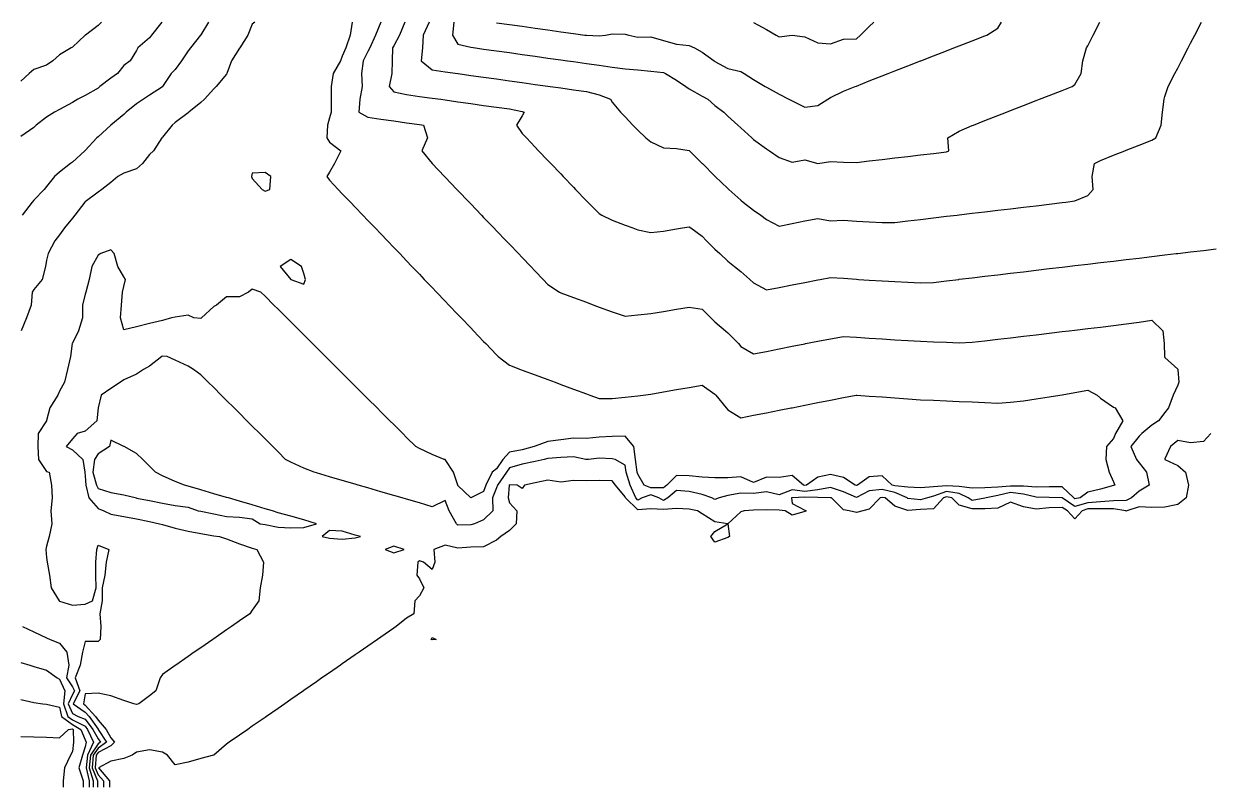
# Model space of a CAD drawing. Header units: metres. Extents: x 2681030 to 2681330, y 1246000 to 1246290.
# Drawn here: x 2681260.36 to 2681306.48, y 1246000 to 1246029.69 of the extents above; entities that cross this region are included whole.
import ezdxf

# ---------------------------------------------------------------- set-up
doc = ezdxf.new("R2010")
doc.units = ezdxf.units.M
doc.layers.add('BASIS_HOEHENLINIEN', color=8, linetype='Continuous')

msp = doc.modelspace()

# ---------------------------------------------------------------- linework, layer by layer
at = {"layer": 'BASIS_HOEHENLINIEN'}
for points in [[(2681265.731, 1246029.75, 434), (2681265.333, 1246029.25, 434), (2681265.25, 1246029.137, 434), (2681264.803, 1246028.75, 434), (2681264.75, 1246028.651, 434), (2681264.495, 1246028.25, 434), (2681264.25, 1246028.061, 434), (2681264.008, 1246027.75, 434), (2681263.75, 1246027.573, 434), (2681263.321, 1246027.25, 434), (2681263.25, 1246027.184, 434), (2681262.75, 1246026.903, 434), (2681262.462, 1246026.75, 434), (2681262.25, 1246026.629, 434), (2681261.75, 1246026.355, 434), (2681261.551, 1246026.25, 434), (2681261.25, 1246026.057, 434), (2681260.845, 1246025.75, 434), (2681260.75, 1246025.65, 434), (2681260.25, 1246025.303, 434)], [(2681263.389, 1246029.75, 434.5), (2681263.25, 1246029.616, 434.5), (2681262.757, 1246029.25, 434.5), (2681262.75, 1246029.243, 434.5), (2681262.25, 1246028.776, 434.5), (2681262.206, 1246028.75, 434.5), (2681261.75, 1246028.48, 434.5), (2681261.49, 1246028.25, 434.5), (2681261.25, 1246028.083, 434.5), (2681260.75, 1246027.912, 434.5), (2681260.567, 1246027.75, 434.5), (2681260.25, 1246027.45, 434.5)], [(2681269.353, 1246029.75, 433), (2681269.25, 1246029.672, 433), (2681269.075, 1246029.25, 433), (2681268.762, 1246028.75, 433), (2681268.75, 1246028.736, 433), (2681268.441, 1246028.25, 433), (2681268.265, 1246027.75, 433), (2681268.25, 1246027.726, 433), (2681267.838, 1246027.25, 433), (2681267.75, 1246027.155, 433), (2681267.396, 1246026.75, 433), (2681267.25, 1246026.628, 433), (2681266.776, 1246026.25, 433), (2681266.75, 1246026.231, 433), (2681266.25, 1246025.854, 433), (2681266.135, 1246025.75, 433), (2681265.75, 1246025.273, 433), (2681265.734, 1246025.25, 433), (2681265.41, 1246024.75, 433), (2681265.25, 1246024.607, 433), (2681264.977, 1246024.25, 433), (2681264.75, 1246024.047, 433), (2681264.25, 1246023.875, 433), (2681264.016, 1246023.75, 433), (2681263.75, 1246023.513, 433), (2681263.401, 1246023.25, 433), (2681263.25, 1246023.142, 433), (2681262.75, 1246022.764, 433), (2681262.739, 1246022.75, 433), (2681262.346, 1246022.25, 433), (2681262.25, 1246022.135, 433), (2681261.948, 1246021.75, 433), (2681261.75, 1246021.483, 433), (2681261.568, 1246021.25, 433), (2681261.311, 1246020.75, 433), (2681261.25, 1246020.493, 433), (2681261.211, 1246020.25, 433), (2681261.074, 1246019.75, 433), (2681260.75, 1246019.35, 433), (2681260.689, 1246019.25, 433), (2681260.652, 1246018.75, 433), (2681260.464, 1246018.25, 433), (2681260.259, 1246017.75, 433)], [(2681267.54, 1246029.75, 433.5), (2681267.25, 1246029.264, 433.5), (2681267.24, 1246029.25, 433.5), (2681266.843, 1246028.75, 433.5), (2681266.75, 1246028.635, 433.5), (2681266.491, 1246028.25, 433.5), (2681266.25, 1246027.905, 433.5), (2681266.092, 1246027.75, 433.5), (2681265.758, 1246027.25, 433.5), (2681265.75, 1246027.239, 433.5), (2681265.25, 1246026.906, 433.5), (2681265.02, 1246026.75, 433.5), (2681264.75, 1246026.572, 433.5), (2681264.34, 1246026.25, 433.5), (2681264.25, 1246026.157, 433.5), (2681263.75, 1246025.751, 433.5), (2681263.748, 1246025.75, 433.5), (2681263.25, 1246025.293, 433.5), (2681263.206, 1246025.25, 433.5), (2681262.75, 1246024.758, 433.5), (2681262.74, 1246024.75, 433.5), (2681262.25, 1246024.307, 433.5), (2681262.176, 1246024.25, 433.5), (2681261.75, 1246023.923, 433.5), (2681261.559, 1246023.75, 433.5), (2681261.25, 1246023.36, 433.5), (2681261.156, 1246023.25, 433.5), (2681260.75, 1246022.827, 433.5), (2681260.684, 1246022.75, 433.5), (2681260.299, 1246022.25, 433.5)], [(2681273.138, 1246029.75, 432.5), (2681273.055, 1246029.25, 432.5), (2681272.884, 1246028.75, 432.5), (2681272.75, 1246028.426, 432.5), (2681272.677, 1246028.25, 432.5), (2681272.401, 1246027.75, 432.5), (2681272.313, 1246027.25, 432.5), (2681272.322, 1246026.75, 432.5), (2681272.314, 1246026.25, 432.5), (2681272.25, 1246026.027, 432.5), (2681272.17, 1246025.75, 432.5), (2681272.148, 1246025.25, 432.5), (2681272.25, 1246025.088, 432.5), (2681272.693, 1246024.75, 432.5), (2681272.449, 1246024.25, 432.5), (2681272.25, 1246023.919, 432.5), (2681272.154, 1246023.75, 432.5), (2681272.25, 1246023.603, 432.5), (2681272.588, 1246023.25, 432.5), (2681272.75, 1246023.081, 432.5), (2681273.067, 1246022.75, 432.5), (2681273.25, 1246022.559, 432.5), (2681273.546, 1246022.25, 432.5), (2681273.75, 1246022.037, 432.5), (2681274.025, 1246021.75, 432.5), (2681274.25, 1246021.515, 432.5), (2681274.504, 1246021.25, 432.5), (2681274.75, 1246020.993, 432.5), (2681274.983, 1246020.75, 432.5), (2681275.25, 1246020.471, 432.5), (2681275.462, 1246020.25, 432.5), (2681275.75, 1246019.949, 432.5), (2681275.941, 1246019.75, 432.5), (2681276.25, 1246019.427, 432.5), (2681276.42, 1246019.25, 432.5), (2681276.75, 1246018.905, 432.5), (2681276.899, 1246018.75, 432.5), (2681277.25, 1246018.383, 432.5), (2681277.378, 1246018.25, 432.5), (2681277.75, 1246017.861, 432.5), (2681277.857, 1246017.75, 432.5), (2681278.25, 1246017.339, 432.5), (2681278.336, 1246017.25, 432.5), (2681278.75, 1246016.817, 432.5), (2681278.816, 1246016.75, 432.5), (2681279.25, 1246016.413, 432.5), (2681279.679, 1246016.25, 432.5), (2681279.75, 1246016.223, 432.5), (2681280.25, 1246016.038, 432.5), (2681280.75, 1246015.853, 432.5), (2681281.027, 1246015.75, 432.5), (2681281.25, 1246015.667, 432.5), (2681281.75, 1246015.482, 432.5), (2681282.25, 1246015.296, 432.5), (2681282.375, 1246015.25, 432.5), (2681282.75, 1246015.111, 432.5), (2681283.25, 1246015.112, 432.5), (2681283.75, 1246015.169, 432.5), (2681284.25, 1246015.226, 432.5), (2681284.456, 1246015.25, 432.5), (2681284.75, 1246015.285, 432.5), (2681285.25, 1246015.373, 432.5), (2681285.75, 1246015.461, 432.5), (2681286.25, 1246015.55, 432.5), (2681286.75, 1246015.638, 432.5), (2681287.25, 1246015.287, 432.5), (2681287.284, 1246015.25, 432.5), (2681287.69, 1246014.75, 432.5), (2681287.75, 1246014.671, 432.5), (2681288.25, 1246014.364, 432.5), (2681288.75, 1246014.463, 432.5), (2681289.25, 1246014.561, 432.5), (2681289.75, 1246014.66, 432.5), (2681290.208, 1246014.75, 432.5), (2681290.25, 1246014.758, 432.5), (2681290.75, 1246014.857, 432.5), (2681291.25, 1246014.956, 432.5), (2681291.75, 1246015.054, 432.5), (2681292.25, 1246015.153, 432.5), (2681292.743, 1246015.25, 432.5), (2681292.75, 1246015.251, 432.5), (2681292.769, 1246015.25, 432.5), (2681293.25, 1246015.214, 432.5), (2681293.75, 1246015.178, 432.5), (2681294.25, 1246015.142, 432.5), (2681294.75, 1246015.106, 432.5), (2681295.25, 1246015.071, 432.5), (2681295.75, 1246015.048, 432.5), (2681296.25, 1246015.026, 432.5), (2681296.75, 1246015.004, 432.5), (2681297.25, 1246014.983, 432.5), (2681297.75, 1246014.961, 432.5), (2681298.25, 1246014.941, 432.5), (2681298.75, 1246014.973, 432.5), (2681299.25, 1246015.032, 432.5), (2681299.75, 1246015.101, 432.5), (2681300.25, 1246015.18, 432.5), (2681300.66, 1246015.25, 432.5), (2681300.75, 1246015.265, 432.5), (2681301.25, 1246015.351, 432.5), (2681301.75, 1246015.436, 432.5), (2681302.12, 1246015.25, 432.5), (2681302.25, 1246015.133, 432.5), (2681302.75, 1246014.777, 432.5), (2681302.816, 1246014.75, 432.5), (2681303.116, 1246014.25, 432.5), (2681302.829, 1246013.75, 432.5), (2681302.75, 1246013.563, 432.5), (2681302.478, 1246013.25, 432.5), (2681302.459, 1246012.75, 432.5), (2681302.583, 1246012.25, 432.5), (2681302.75, 1246011.871, 432.5), (2681302.803, 1246011.75, 432.5), (2681302.75, 1246011.728, 432.5), (2681302.25, 1246011.594, 432.5), (2681301.75, 1246011.472, 432.5), (2681301.457, 1246011.25, 432.5), (2681301.25, 1246011.22, 432.5), (2681301.206, 1246011.25, 432.5), (2681300.75, 1246011.684, 432.5), (2681300.25, 1246011.678, 432.5), (2681299.75, 1246011.669, 432.5), (2681299.25, 1246011.705, 432.5), (2681298.75, 1246011.706, 432.5), (2681298.25, 1246011.668, 432.5), (2681297.75, 1246011.648, 432.5), (2681297.25, 1246011.629, 432.5), (2681296.75, 1246011.689, 432.5), (2681296.25, 1246011.718, 432.5), (2681295.75, 1246011.684, 432.5), (2681295.25, 1246011.647, 432.5), (2681294.75, 1246011.674, 432.5), (2681294.25, 1246011.719, 432.5), (2681294.144, 1246011.75, 432.5), (2681293.75, 1246012.105, 432.5), (2681293.25, 1246012.076, 432.5), (2681292.788, 1246011.75, 432.5), (2681292.75, 1246011.732, 432.5), (2681292.704, 1246011.75, 432.5), (2681292.25, 1246012.042, 432.5), (2681291.75, 1246012.157, 432.5), (2681291.25, 1246012.053, 432.5), (2681290.81, 1246011.75, 432.5), (2681290.75, 1246011.738, 432.5), (2681290.692, 1246011.75, 432.5), (2681290.25, 1246012.125, 432.5), (2681289.75, 1246012.05, 432.5), (2681289.25, 1246012.061, 432.5), (2681288.75, 1246011.855, 432.5), (2681288.25, 1246012.071, 432.5), (2681287.75, 1246012.032, 432.5), (2681287.25, 1246012.035, 432.5), (2681286.75, 1246012.062, 432.5), (2681286.25, 1246012.108, 432.5), (2681285.75, 1246012.125, 432.5), (2681285.371, 1246011.75, 432.5), (2681285.25, 1246011.643, 432.5), (2681284.75, 1246011.649, 432.5), (2681284.5, 1246011.75, 432.5), (2681284.25, 1246012.17, 432.5), (2681284.221, 1246012.25, 432.5), (2681284.153, 1246012.75, 432.5), (2681284.09, 1246013.25, 432.5), (2681283.75, 1246013.647, 432.5), (2681283.25, 1246013.641, 432.5), (2681282.75, 1246013.62, 432.5), (2681282.25, 1246013.563, 432.5), (2681281.75, 1246013.573, 432.5), (2681281.25, 1246013.513, 432.5), (2681280.75, 1246013.449, 432.5), (2681280.25, 1246013.266, 432.5), (2681280.22, 1246013.25, 432.5), (2681279.75, 1246013.119, 432.5), (2681279.25, 1246013.024, 432.5), (2681278.99, 1246012.75, 432.5), (2681278.75, 1246012.377, 432.5), (2681278.586, 1246012.25, 432.5), (2681278.337, 1246011.75, 432.5), (2681278.25, 1246011.496, 432.5), (2681277.75, 1246011.252, 432.5), (2681277.25, 1246011.73, 432.5), (2681277.245, 1246011.75, 432.5), (2681277.075, 1246012.25, 432.5), (2681276.75, 1246012.739, 432.5), (2681276.711, 1246012.75, 432.5), (2681276.25, 1246012.936, 432.5), (2681275.75, 1246013.174, 432.5), (2681275.608, 1246013.25, 432.5), (2681275.25, 1246013.607, 432.5), (2681275.107, 1246013.75, 432.5), (2681274.75, 1246014.106, 432.5), (2681274.606, 1246014.25, 432.5), (2681274.25, 1246014.605, 432.5), (2681274.104, 1246014.75, 432.5), (2681273.75, 1246015.103, 432.5), (2681273.603, 1246015.25, 432.5), (2681273.25, 1246015.602, 432.5), (2681273.102, 1246015.75, 432.5), (2681272.75, 1246016.101, 432.5), (2681272.601, 1246016.25, 432.5), (2681272.25, 1246016.6, 432.5), (2681272.099, 1246016.75, 432.5), (2681271.75, 1246017.098, 432.5), (2681271.598, 1246017.25, 432.5), (2681271.25, 1246017.597, 432.5), (2681271.097, 1246017.75, 432.5), (2681270.75, 1246018.096, 432.5), (2681270.596, 1246018.25, 432.5), (2681270.25, 1246018.595, 432.5), (2681270.094, 1246018.75, 432.5), (2681269.75, 1246019.093, 432.5), (2681269.578, 1246019.25, 432.5), (2681269.25, 1246019.366, 432.5), (2681269.101, 1246019.25, 432.5), (2681268.75, 1246019.07, 432.5), (2681268.25, 1246019.074, 432.5), (2681267.855, 1246018.75, 432.5), (2681267.75, 1246018.694, 432.5), (2681267.279, 1246018.25, 432.5), (2681267.25, 1246018.228, 432.5), (2681266.969, 1246018.25, 432.5), (2681266.75, 1246018.351, 432.5), (2681266.25, 1246018.286, 432.5), (2681266.11, 1246018.25, 432.5), (2681265.75, 1246018.155, 432.5), (2681265.25, 1246018.03, 432.5), (2681264.75, 1246017.902, 432.5), (2681264.25, 1246017.781, 432.5), (2681264.121, 1246018.25, 432.5), (2681264.161, 1246018.75, 432.5), (2681264.202, 1246019.25, 432.5), (2681264.25, 1246019.476, 432.5), (2681264.322, 1246019.75, 432.5), (2681264.25, 1246019.852, 432.5), (2681264.022, 1246020.25, 432.5), (2681263.877, 1246020.75, 432.5), (2681263.75, 1246020.899, 432.5), (2681263.358, 1246020.75, 432.5), (2681263.25, 1246020.688, 432.5), (2681263.002, 1246020.25, 432.5), (2681262.902, 1246019.75, 432.5), (2681262.769, 1246019.25, 432.5), (2681262.75, 1246019.174, 432.5), (2681262.641, 1246018.75, 432.5), (2681262.645, 1246018.25, 432.5), (2681262.49, 1246017.75, 432.5), (2681262.25, 1246017.275, 432.5), (2681262.237, 1246017.25, 432.5), (2681262.176, 1246016.75, 432.5), (2681262.061, 1246016.25, 432.5), (2681261.942, 1246015.75, 432.5), (2681261.75, 1246015.405, 432.5), (2681261.684, 1246015.25, 432.5), (2681261.376, 1246014.75, 432.5), (2681261.25, 1246014.267, 432.5), (2681261.247, 1246014.25, 432.5), (2681260.92, 1246013.75, 432.5), (2681260.911, 1246013.25, 432.5), (2681260.938, 1246012.75, 432.5), (2681261.25, 1246012.283, 432.5), (2681261.35, 1246012.25, 432.5), (2681261.441, 1246011.75, 432.5), (2681261.469, 1246011.25, 432.5), (2681261.413, 1246010.75, 432.5), (2681261.449, 1246010.25, 432.5), (2681261.341, 1246009.75, 432.5), (2681261.25, 1246009.379, 432.5), (2681261.219, 1246009.25, 432.5), (2681261.25, 1246008.931, 432.5), (2681261.269, 1246008.75, 432.5), (2681261.356, 1246008.25, 432.5), (2681261.431, 1246007.75, 432.5), (2681261.738, 1246007.25, 432.5), (2681261.75, 1246007.238, 432.5), (2681262.25, 1246007.075, 432.5), (2681262.75, 1246007.124, 432.5), (2681263.032, 1246007.25, 432.5), (2681263.172, 1246007.75, 432.5), (2681263.162, 1246008.25, 432.5), (2681263.163, 1246008.75, 432.5), (2681263.197, 1246009.25, 432.5), (2681263.25, 1246009.408, 432.5), (2681263.673, 1246009.25, 432.5), (2681263.563, 1246008.75, 432.5), (2681263.513, 1246008.25, 432.5), (2681263.412, 1246007.75, 432.5), (2681263.403, 1246007.25, 432.5), (2681263.316, 1246006.75, 432.5), (2681263.358, 1246006.25, 432.5), (2681263.325, 1246005.75, 432.5), (2681263.25, 1246005.668, 432.5), (2681262.75, 1246005.673, 432.5), (2681262.639, 1246005.25, 432.5), (2681262.547, 1246004.75, 432.5), (2681262.362, 1246004.25, 432.5), (2681262.544, 1246003.75, 432.5), (2681262.285, 1246003.25, 432.5), (2681262.75, 1246002.921, 432.5), (2681262.903, 1246002.75, 432.5), (2681263.25, 1246002.259, 432.5), (2681263.258, 1246002.25, 432.5), (2681263.583, 1246001.75, 432.5), (2681263.25, 1246001.52, 432.5), (2681263.065, 1246001.25, 432.5), (2681263.017, 1246000.75, 432.5), (2681263.227, 1246000.25, 432.5), (2681263.227, 1246000, 432.5)], [(2681274.246, 1246029.75, 432), (2681274.037, 1246029.25, 432), (2681273.827, 1246028.75, 432), (2681273.75, 1246028.606, 432), (2681273.564, 1246028.25, 432), (2681273.5, 1246027.75, 432), (2681273.524, 1246027.25, 432), (2681273.427, 1246026.75, 432), (2681273.389, 1246026.25, 432), (2681273.75, 1246026.051, 432), (2681274.25, 1246025.981, 432), (2681274.75, 1246025.911, 432), (2681275.25, 1246025.841, 432), (2681275.75, 1246025.772, 432), (2681275.904, 1246025.75, 432), (2681276.072, 1246025.25, 432), (2681275.842, 1246024.75, 432), (2681276.249, 1246024.25, 432), (2681276.25, 1246024.249, 432), (2681276.728, 1246023.75, 432), (2681276.75, 1246023.727, 432), (2681277.207, 1246023.25, 432), (2681277.25, 1246023.205, 432), (2681277.686, 1246022.75, 432), (2681277.75, 1246022.683, 432), (2681278.165, 1246022.25, 432), (2681278.25, 1246022.161, 432), (2681278.644, 1246021.75, 432), (2681278.75, 1246021.64, 432), (2681279.123, 1246021.25, 432), (2681279.25, 1246021.118, 432), (2681279.602, 1246020.75, 432), (2681279.75, 1246020.596, 432), (2681280.081, 1246020.25, 432), (2681280.25, 1246020.074, 432), (2681280.56, 1246019.75, 432), (2681280.75, 1246019.556, 432), (2681281.205, 1246019.25, 432), (2681281.25, 1246019.227, 432), (2681281.75, 1246019.042, 432), (2681282.25, 1246018.857, 432), (2681282.537, 1246018.75, 432), (2681282.75, 1246018.671, 432), (2681283.25, 1246018.486, 432), (2681283.75, 1246018.319, 432), (2681284.25, 1246018.371, 432), (2681284.75, 1246018.428, 432), (2681285.25, 1246018.497, 432), (2681285.75, 1246018.585, 432), (2681286.25, 1246018.674, 432), (2681286.75, 1246018.591, 432), (2681287.092, 1246018.25, 432), (2681287.25, 1246018.094, 432), (2681287.656, 1246017.75, 432), (2681287.75, 1246017.673, 432), (2681288.158, 1246017.25, 432), (2681288.25, 1246017.14, 432), (2681288.75, 1246016.851, 432), (2681289.25, 1246016.949, 432), (2681289.75, 1246017.048, 432), (2681290.25, 1246017.147, 432), (2681290.75, 1246017.245, 432), (2681290.775, 1246017.25, 432), (2681291.25, 1246017.344, 432), (2681291.75, 1246017.442, 432), (2681292.25, 1246017.528, 432), (2681292.75, 1246017.504, 432), (2681293.25, 1246017.467, 432), (2681293.75, 1246017.431, 432), (2681294.25, 1246017.395, 432), (2681294.75, 1246017.367, 432), (2681295.25, 1246017.345, 432), (2681295.75, 1246017.323, 432), (2681296.25, 1246017.302, 432), (2681296.75, 1246017.281, 432), (2681297.25, 1246017.303, 432), (2681297.75, 1246017.362, 432), (2681298.25, 1246017.421, 432), (2681298.75, 1246017.481, 432), (2681299.25, 1246017.54, 432), (2681299.75, 1246017.599, 432), (2681300.25, 1246017.658, 432), (2681300.75, 1246017.717, 432), (2681301.028, 1246017.75, 432), (2681301.25, 1246017.776, 432), (2681301.75, 1246017.835, 432), (2681302.25, 1246017.895, 432), (2681302.75, 1246017.954, 432), (2681303.25, 1246018.019, 432), (2681303.75, 1246018.091, 432), (2681304.25, 1246018.168, 432), (2681304.668, 1246017.75, 432), (2681304.728, 1246017.25, 432), (2681304.733, 1246016.75, 432), (2681304.75, 1246016.712, 432), (2681305.25, 1246016.257, 432), (2681305.256, 1246016.25, 432), (2681305.298, 1246015.75, 432), (2681305.25, 1246015.632, 432), (2681305.08, 1246015.25, 432), (2681304.887, 1246014.75, 432), (2681304.75, 1246014.573, 432), (2681304.5, 1246014.25, 432), (2681304.25, 1246014.077, 432), (2681303.856, 1246013.75, 432), (2681303.75, 1246013.657, 432), (2681303.431, 1246013.25, 432), (2681303.652, 1246012.75, 432), (2681303.75, 1246012.614, 432), (2681304.037, 1246012.25, 432), (2681304.136, 1246011.75, 432), (2681303.75, 1246011.517, 432), (2681303.45, 1246011.25, 432), (2681303.25, 1246011.151, 432), (2681302.75, 1246011.135, 432), (2681302.25, 1246011.094, 432), (2681301.75, 1246011.057, 432), (2681301.25, 1246010.913, 432), (2681300.754, 1246011.25, 432), (2681300.75, 1246011.254, 432), (2681300.25, 1246011.265, 432), (2681299.75, 1246011.276, 432), (2681299.25, 1246011.396, 432), (2681298.75, 1246011.468, 432), (2681298.25, 1246011.34, 432), (2681297.795, 1246011.25, 432), (2681297.75, 1246011.239, 432), (2681297.25, 1246011.152, 432), (2681297.098, 1246011.25, 432), (2681296.75, 1246011.429, 432), (2681296.25, 1246011.507, 432), (2681295.75, 1246011.318, 432), (2681295.513, 1246011.25, 432), (2681295.25, 1246011.174, 432), (2681294.75, 1246011.235, 432), (2681294.73, 1246011.25, 432), (2681294.25, 1246011.458, 432), (2681293.75, 1246011.578, 432), (2681293.25, 1246011.53, 432), (2681292.75, 1246011.269, 432), (2681292.25, 1246011.494, 432), (2681291.75, 1246011.658, 432), (2681291.25, 1246011.564, 432), (2681290.75, 1246011.506, 432), (2681290.25, 1246011.565, 432), (2681289.75, 1246011.376, 432), (2681289.25, 1246011.49, 432), (2681288.75, 1246011.425, 432), (2681288.25, 1246011.441, 432), (2681287.75, 1246011.35, 432), (2681287.409, 1246011.25, 432), (2681287.25, 1246011.191, 432), (2681287.128, 1246011.25, 432), (2681286.75, 1246011.379, 432), (2681286.25, 1246011.501, 432), (2681285.75, 1246011.546, 432), (2681285.414, 1246011.25, 432), (2681285.25, 1246011.152, 432), (2681285.059, 1246011.25, 432), (2681284.75, 1246011.373, 432), (2681284.413, 1246011.25, 432), (2681284.25, 1246011.168, 432), (2681284.165, 1246011.25, 432), (2681283.953, 1246011.75, 432), (2681283.798, 1246012.25, 432), (2681283.75, 1246012.527, 432), (2681283.367, 1246012.75, 432), (2681283.25, 1246012.774, 432), (2681282.75, 1246012.794, 432), (2681282.332, 1246012.75, 432), (2681282.25, 1246012.742, 432), (2681282.219, 1246012.75, 432), (2681281.75, 1246012.855, 432), (2681281.25, 1246012.823, 432), (2681280.75, 1246012.79, 432), (2681280.599, 1246012.75, 432), (2681280.25, 1246012.662, 432), (2681279.75, 1246012.564, 432), (2681279.25, 1246012.419, 432), (2681279.141, 1246012.25, 432), (2681278.793, 1246011.75, 432), (2681278.75, 1246011.647, 432), (2681278.594, 1246011.25, 432), (2681278.607, 1246010.75, 432), (2681278.25, 1246010.394, 432), (2681277.889, 1246010.25, 432), (2681277.75, 1246010.21, 432), (2681277.25, 1246010.188, 432), (2681277.195, 1246010.25, 432), (2681276.91, 1246010.75, 432), (2681276.75, 1246011.156, 432), (2681276.25, 1246010.909, 432), (2681275.75, 1246011.055, 432), (2681275.25, 1246011.201, 432), (2681275.082, 1246011.25, 432), (2681274.75, 1246011.347, 432), (2681274.25, 1246011.493, 432), (2681273.75, 1246011.639, 432), (2681273.371, 1246011.75, 432), (2681273.25, 1246011.785, 432), (2681272.75, 1246011.931, 432), (2681272.25, 1246012.077, 432), (2681271.75, 1246012.223, 432), (2681271.659, 1246012.25, 432), (2681271.25, 1246012.412, 432), (2681270.75, 1246012.643, 432), (2681270.547, 1246012.75, 432), (2681270.25, 1246013.046, 432), (2681270.046, 1246013.25, 432), (2681269.75, 1246013.545, 432), (2681269.544, 1246013.75, 432), (2681269.25, 1246014.044, 432), (2681269.043, 1246014.25, 432), (2681268.75, 1246014.542, 432), (2681268.542, 1246014.75, 432), (2681268.25, 1246015.041, 432), (2681268.041, 1246015.25, 432), (2681267.75, 1246015.54, 432), (2681267.539, 1246015.75, 432), (2681267.25, 1246016.039, 432), (2681266.961, 1246016.25, 432), (2681266.75, 1246016.369, 432), (2681266.25, 1246016.603, 432), (2681265.935, 1246016.75, 432), (2681265.75, 1246016.761, 432), (2681265.734, 1246016.75, 432), (2681265.25, 1246016.369, 432), (2681265.016, 1246016.25, 432), (2681264.75, 1246016.062, 432), (2681264.25, 1246015.837, 432), (2681264.125, 1246015.75, 432), (2681263.75, 1246015.51, 432), (2681263.37, 1246015.25, 432), (2681263.25, 1246014.76, 432), (2681263.248, 1246014.75, 432), (2681263.206, 1246014.25, 432), (2681262.75, 1246013.845, 432), (2681262.433, 1246013.75, 432), (2681262.25, 1246013.543, 432), (2681262.006, 1246013.25, 432), (2681262.25, 1246013.118, 432), (2681262.657, 1246012.75, 432), (2681262.736, 1246012.25, 432), (2681262.75, 1246012.093, 432), (2681262.771, 1246011.75, 432), (2681262.887, 1246011.25, 432), (2681263.25, 1246010.844, 432), (2681263.468, 1246010.75, 432), (2681263.75, 1246010.625, 432), (2681264.25, 1246010.531, 432), (2681264.75, 1246010.433, 432), (2681265.25, 1246010.332, 432), (2681265.639, 1246010.25, 432), (2681265.75, 1246010.215, 432), (2681266.25, 1246010.077, 432), (2681266.75, 1246009.963, 432), (2681267.25, 1246009.866, 432), (2681267.75, 1246009.783, 432), (2681267.969, 1246009.75, 432), (2681268.25, 1246009.654, 432), (2681268.75, 1246009.466, 432), (2681269.25, 1246009.3, 432), (2681269.43, 1246009.25, 432), (2681269.69, 1246008.75, 432), (2681269.646, 1246008.25, 432), (2681269.562, 1246007.75, 432), (2681269.498, 1246007.25, 432), (2681269.25, 1246006.89, 432), (2681269.15, 1246006.75, 432), (2681268.75, 1246006.468, 432), (2681268.435, 1246006.25, 432), (2681268.25, 1246006.121, 432), (2681267.75, 1246005.775, 432), (2681267.714, 1246005.75, 432), (2681267.25, 1246005.428, 432), (2681266.993, 1246005.25, 432), (2681266.75, 1246005.081, 432), (2681266.272, 1246004.75, 432), (2681266.25, 1246004.735, 432), (2681265.75, 1246004.388, 432), (2681265.671, 1246004.25, 432), (2681265.496, 1246003.75, 432), (2681265.25, 1246003.551, 432), (2681264.833, 1246003.25, 432), (2681264.75, 1246003.218, 432), (2681264.646, 1246003.25, 432), (2681264.25, 1246003.374, 432), (2681263.75, 1246003.556, 432), (2681263.25, 1246003.664, 432), (2681262.75, 1246003.639, 432), (2681262.677, 1246003.25, 432), (2681262.75, 1246003.198, 432), (2681263.15, 1246002.75, 432), (2681263.25, 1246002.609, 432), (2681263.566, 1246002.25, 432), (2681263.75, 1246001.92, 432), (2681263.887, 1246001.75, 432), (2681263.75, 1246001.612, 432), (2681263.25, 1246001.353, 432), (2681263.18, 1246001.25, 432), (2681263.134, 1246000.75, 432), (2681263.25, 1246000.482, 432), (2681263.457, 1246000.25, 432), (2681263.457, 1246000, 432)], [(2681275.19, 1246029.75, 431.5), (2681274.982, 1246029.25, 431.5), (2681274.75, 1246028.834, 431.5), (2681274.708, 1246028.75, 431.5), (2681274.687, 1246028.25, 431.5), (2681274.676, 1246027.75, 431.5), (2681274.576, 1246027.25, 431.5), (2681274.75, 1246027.047, 431.5), (2681275.25, 1246026.936, 431.5), (2681275.75, 1246026.866, 431.5), (2681276.25, 1246026.796, 431.5), (2681276.58, 1246026.75, 431.5), (2681276.75, 1246026.726, 431.5), (2681277.25, 1246026.656, 431.5), (2681277.75, 1246026.586, 431.5), (2681278.25, 1246026.516, 431.5), (2681278.75, 1246026.447, 431.5), (2681279.25, 1246026.377, 431.5), (2681279.75, 1246026.281, 431.5), (2681279.824, 1246026.25, 431.5), (2681279.75, 1246026.111, 431.5), (2681279.526, 1246025.75, 431.5), (2681279.75, 1246025.418, 431.5), (2681279.911, 1246025.25, 431.5), (2681280.25, 1246024.896, 431.5), (2681280.39, 1246024.75, 431.5), (2681280.75, 1246024.374, 431.5), (2681280.869, 1246024.25, 431.5), (2681281.25, 1246023.852, 431.5), (2681281.348, 1246023.75, 431.5), (2681281.75, 1246023.33, 431.5), (2681281.827, 1246023.25, 431.5), (2681282.25, 1246022.808, 431.5), (2681282.306, 1246022.75, 431.5), (2681282.75, 1246022.312, 431.5), (2681282.845, 1246022.25, 431.5), (2681283.25, 1246022.046, 431.5), (2681283.75, 1246021.861, 431.5), (2681284.048, 1246021.75, 431.5), (2681284.25, 1246021.675, 431.5), (2681284.75, 1246021.573, 431.5), (2681285.25, 1246021.63, 431.5), (2681285.75, 1246021.709, 431.5), (2681285.983, 1246021.75, 431.5), (2681286.25, 1246021.797, 431.5), (2681286.308, 1246021.75, 431.5), (2681286.75, 1246021.425, 431.5), (2681286.925, 1246021.25, 431.5), (2681287.25, 1246020.926, 431.5), (2681287.438, 1246020.75, 431.5), (2681287.75, 1246020.461, 431.5), (2681288.008, 1246020.25, 431.5), (2681288.25, 1246020.059, 431.5), (2681288.608, 1246019.75, 431.5), (2681288.75, 1246019.609, 431.5), (2681289.25, 1246019.337, 431.5), (2681289.75, 1246019.436, 431.5), (2681290.25, 1246019.535, 431.5), (2681290.75, 1246019.633, 431.5), (2681291.25, 1246019.732, 431.5), (2681291.342, 1246019.75, 431.5), (2681291.75, 1246019.824, 431.5), (2681292.25, 1246019.792, 431.5), (2681292.75, 1246019.756, 431.5), (2681292.839, 1246019.75, 431.5), (2681293.25, 1246019.72, 431.5), (2681293.75, 1246019.686, 431.5), (2681294.25, 1246019.664, 431.5), (2681294.75, 1246019.643, 431.5), (2681295.25, 1246019.621, 431.5), (2681295.75, 1246019.634, 431.5), (2681296.25, 1246019.693, 431.5), (2681296.733, 1246019.75, 431.5), (2681296.75, 1246019.752, 431.5), (2681297.25, 1246019.811, 431.5), (2681297.75, 1246019.87, 431.5), (2681298.25, 1246019.929, 431.5), (2681298.75, 1246019.989, 431.5), (2681299.25, 1246020.048, 431.5), (2681299.75, 1246020.107, 431.5), (2681300.25, 1246020.166, 431.5), (2681300.75, 1246020.225, 431.5), (2681300.961, 1246020.25, 431.5), (2681301.25, 1246020.284, 431.5), (2681301.75, 1246020.343, 431.5), (2681302.25, 1246020.402, 431.5), (2681302.75, 1246020.462, 431.5), (2681303.25, 1246020.521, 431.5), (2681303.75, 1246020.58, 431.5), (2681304.25, 1246020.639, 431.5), (2681304.75, 1246020.698, 431.5), (2681305.189, 1246020.75, 431.5), (2681305.25, 1246020.757, 431.5), (2681305.75, 1246020.816, 431.5), (2681306.25, 1246020.876, 431.5), (2681306.75, 1246020.935, 431.5)], [(2681276.134, 1246029.75, 431), (2681275.899, 1246029.25, 431), (2681275.874, 1246028.75, 431), (2681275.815, 1246028.25, 431), (2681276.25, 1246027.891, 431), (2681276.75, 1246027.821, 431), (2681277.25, 1246027.751, 431), (2681277.255, 1246027.75, 431), (2681277.75, 1246027.681, 431), (2681278.25, 1246027.611, 431), (2681278.75, 1246027.541, 431), (2681279.25, 1246027.471, 431), (2681279.75, 1246027.401, 431), (2681280.25, 1246027.331, 431), (2681280.75, 1246027.261, 431), (2681280.832, 1246027.25, 431), (2681281.25, 1246027.191, 431), (2681281.75, 1246027.122, 431), (2681282.25, 1246027.052, 431), (2681282.75, 1246026.928, 431), (2681283.183, 1246026.75, 431), (2681283.25, 1246026.634, 431), (2681283.572, 1246026.25, 431), (2681283.75, 1246026.064, 431), (2681284.051, 1246025.75, 431), (2681284.25, 1246025.547, 431), (2681284.562, 1246025.25, 431), (2681284.75, 1246025.094, 431), (2681285.25, 1246024.865, 431), (2681285.75, 1246024.833, 431), (2681286.25, 1246024.758, 431), (2681286.258, 1246024.75, 431), (2681286.75, 1246024.259, 431), (2681286.759, 1246024.25, 431), (2681287.25, 1246023.76, 431), (2681287.26, 1246023.75, 431), (2681287.75, 1246023.279, 431), (2681287.783, 1246023.25, 431), (2681288.25, 1246022.827, 431), (2681288.349, 1246022.75, 431), (2681288.75, 1246022.445, 431), (2681289.032, 1246022.25, 431), (2681289.25, 1246022.078, 431), (2681289.75, 1246021.824, 431), (2681290.25, 1246021.923, 431), (2681290.75, 1246022.021, 431), (2681291.25, 1246022.12, 431), (2681291.75, 1246022.025, 431), (2681292.25, 1246022.046, 431), (2681292.75, 1246022.009, 431), (2681293.25, 1246021.984, 431), (2681293.75, 1246021.962, 431), (2681294.25, 1246021.964, 431), (2681294.75, 1246022.023, 431), (2681295.25, 1246022.083, 431), (2681295.75, 1246022.142, 431), (2681296.25, 1246022.201, 431)], [(2681277.088, 1246029.75, 430.5), (2681277.038, 1246029.25, 430.5), (2681277.25, 1246028.901, 430.5), (2681277.75, 1246028.775, 430.5), (2681277.931, 1246028.75, 430.5), (2681278.25, 1246028.705, 430.5), (2681278.75, 1246028.636, 430.5), (2681279.25, 1246028.566, 430.5), (2681279.75, 1246028.496, 430.5), (2681280.25, 1246028.426, 430.5), (2681280.75, 1246028.356, 430.5), (2681281.25, 1246028.286, 430.5), (2681281.507, 1246028.25, 430.5), (2681281.75, 1246028.216, 430.5), (2681282.25, 1246028.146, 430.5), (2681282.75, 1246028.076, 430.5), (2681283.25, 1246028.006, 430.5), (2681283.75, 1246027.936, 430.5), (2681284.25, 1246027.891, 430.5), (2681284.75, 1246027.851, 430.5), (2681285.25, 1246027.787, 430.5), (2681285.32, 1246027.75, 430.5), (2681285.75, 1246027.5, 430.5), (2681286.122, 1246027.25, 430.5), (2681286.25, 1246027.164, 430.5), (2681286.75, 1246026.869, 430.5), (2681286.975, 1246026.75, 430.5), (2681287.25, 1246026.507, 430.5), (2681287.596, 1246026.25, 430.5), (2681287.75, 1246026.098, 430.5), (2681288.135, 1246025.75, 430.5), (2681288.25, 1246025.646, 430.5), (2681288.688, 1246025.25, 430.5), (2681288.75, 1246025.194, 430.5), (2681289.25, 1246024.831, 430.5), (2681289.367, 1246024.75, 430.5), (2681289.75, 1246024.485, 430.5), (2681290.25, 1246024.311, 430.5), (2681290.75, 1246024.403, 430.5), (2681291.25, 1246024.257, 430.5), (2681291.75, 1246024.335, 430.5), (2681292.25, 1246024.303, 430.5), (2681292.75, 1246024.295, 430.5), (2681293.25, 1246024.354, 430.5), (2681293.75, 1246024.413, 430.5), (2681294.25, 1246024.472, 430.5), (2681294.75, 1246024.531, 430.5), (2681295.25, 1246024.59, 430.5), (2681295.75, 1246024.65, 430.5), (2681296.25, 1246024.709, 430.5)], [(2681278.75, 1246029.73, 430), (2681279.25, 1246029.66, 430), (2681279.75, 1246029.59, 430), (2681280.25, 1246029.52, 430), (2681280.75, 1246029.45, 430), (2681281.25, 1246029.38, 430), (2681281.75, 1246029.311, 430), (2681282.183, 1246029.25, 430), (2681282.25, 1246029.241, 430), (2681282.75, 1246029.218, 430), (2681282.987, 1246029.25, 430), (2681283.25, 1246029.293, 430), (2681283.75, 1246029.282, 430), (2681283.901, 1246029.25, 430), (2681284.25, 1246029.171, 430), (2681284.75, 1246029.185, 430), (2681285.25, 1246029.037, 430), (2681285.75, 1246028.9, 430), (2681286.25, 1246028.839, 430), (2681286.454, 1246028.75, 430), (2681286.75, 1246028.585, 430), (2681287.215, 1246028.25, 430), (2681287.25, 1246028.226, 430), (2681287.75, 1246027.946, 430), (2681288.25, 1246027.836, 430), (2681288.389, 1246027.75, 430), (2681288.75, 1246027.524, 430), (2681289.201, 1246027.25, 430), (2681289.25, 1246027.222, 430), (2681289.75, 1246026.955, 430), (2681290.128, 1246026.75, 430), (2681290.25, 1246026.691, 430), (2681290.75, 1246026.441, 430), (2681291.25, 1246026.513, 430)], [(2681288.75, 1246029.742, 429.5), (2681289.25, 1246029.461, 429.5), (2681289.624, 1246029.25, 429.5), (2681289.75, 1246029.18, 429.5), (2681290.25, 1246029.242, 429.5), (2681290.75, 1246029.181, 429.5), (2681291.25, 1246028.946, 429.5), (2681291.75, 1246028.902, 429.5), (2681292.25, 1246029.088, 429.5), (2681292.75, 1246029.099, 429.5)], [(2681291.25, 1246026.513, 430), (2681291.637, 1246026.75, 430), (2681291.75, 1246026.815, 430), (2681292.25, 1246027.072, 430), (2681292.705, 1246027.25, 430), (2681292.75, 1246027.268, 430), (2681293.25, 1246027.463, 430), (2681293.75, 1246027.659, 430), (2681293.984, 1246027.75, 430), (2681294.25, 1246027.854, 430), (2681294.75, 1246028.05, 430), (2681295.25, 1246028.245, 430), (2681295.262, 1246028.25, 430), (2681295.75, 1246028.441, 430), (2681296.25, 1246028.636, 430), (2681296.541, 1246028.75, 430), (2681296.75, 1246028.832, 430), (2681297.25, 1246029.027, 430), (2681297.75, 1246029.223, 430), (2681297.82, 1246029.25, 430), (2681298.25, 1246029.523, 430), (2681298.391, 1246029.75, 430)], [(2681292.75, 1246029.099, 429.5), (2681292.906, 1246029.25, 429.5), (2681293.25, 1246029.577, 429.5), (2681293.428, 1246029.75, 429.5)], [(2681296.25, 1246024.709, 430.5), (2681296.341, 1246024.75, 430.5), (2681296.311, 1246025.25, 430.5), (2681296.75, 1246025.511, 430.5), (2681297.25, 1246025.726, 430.5), (2681297.31, 1246025.75, 430.5), (2681297.75, 1246025.922, 430.5), (2681298.25, 1246026.117, 430.5), (2681298.589, 1246026.25, 430.5), (2681298.75, 1246026.313, 430.5), (2681299.25, 1246026.508, 430.5), (2681299.75, 1246026.704, 430.5), (2681299.868, 1246026.75, 430.5), (2681300.25, 1246026.9, 430.5), (2681300.75, 1246027.095, 430.5), (2681301.146, 1246027.25, 430.5), (2681301.25, 1246027.322, 430.5), (2681301.496, 1246027.75, 430.5), (2681301.556, 1246028.25, 430.5), (2681301.709, 1246028.75, 430.5), (2681301.75, 1246028.829, 430.5), (2681301.968, 1246029.25, 430.5), (2681302.227, 1246029.75, 430.5)], [(2681296.25, 1246022.201, 431), (2681296.666, 1246022.25, 431), (2681296.75, 1246022.26, 431), (2681297.25, 1246022.319, 431), (2681297.75, 1246022.378, 431), (2681298.25, 1246022.437, 431), (2681298.75, 1246022.496, 431), (2681299.25, 1246022.556, 431), (2681299.75, 1246022.615, 431), (2681300.25, 1246022.674, 431), (2681300.75, 1246022.733, 431), (2681300.894, 1246022.75, 431), (2681301.25, 1246022.808, 431), (2681301.75, 1246023.007, 431), (2681301.96, 1246023.25, 431), (2681301.922, 1246023.75, 431), (2681302.017, 1246024.25, 431), (2681302.25, 1246024.373, 431), (2681302.75, 1246024.576, 431), (2681303.194, 1246024.75, 431), (2681303.25, 1246024.772, 431), (2681303.75, 1246024.967, 431), (2681304.25, 1246025.163, 431), (2681304.399, 1246025.25, 431), (2681304.601, 1246025.75, 431), (2681304.66, 1246026.25, 431), (2681304.72, 1246026.75, 431), (2681304.75, 1246026.857, 431), (2681304.88, 1246027.25, 431), (2681305.139, 1246027.75, 431), (2681305.25, 1246027.965, 431), (2681305.398, 1246028.25, 431), (2681305.656, 1246028.75, 431), (2681305.75, 1246028.931, 431), (2681305.915, 1246029.25, 431), (2681306.173, 1246029.75, 431)], [(2681269.75, 1246023.18, 432.5), (2681269.93, 1246023.25, 432.5), (2681269.97, 1246023.75, 432.5), (2681269.75, 1246023.911, 432.5), (2681269.25, 1246023.873, 432.5), (2681269.214, 1246023.75, 432.5), (2681269.25, 1246023.676, 432.5), (2681269.635, 1246023.25, 432.5), (2681269.75, 1246023.18, 432.5)], [(2681271.25, 1246019.561, 432.5), (2681271.324, 1246019.75, 432.5), (2681271.25, 1246019.977, 432.5), (2681271.16, 1246020.25, 432.5), (2681270.75, 1246020.521, 432.5), (2681270.334, 1246020.25, 432.5), (2681270.747, 1246019.75, 432.5), (2681270.75, 1246019.747, 432.5), (2681271.25, 1246019.561, 432.5)], [(2681306.537, 1246013.75, 431.5), (2681306.25, 1246013.449, 431.5), (2681305.75, 1246013.388, 431.5), (2681305.25, 1246013.483, 431.5), (2681304.965, 1246013.25, 431.5), (2681304.75, 1246012.767, 431.5), (2681304.747, 1246012.75, 431.5), (2681304.75, 1246012.749, 431.5), (2681305.25, 1246012.515, 431.5), (2681305.555, 1246012.25, 431.5), (2681305.676, 1246011.75, 431.5), (2681305.575, 1246011.25, 431.5), (2681305.25, 1246010.989, 431.5), (2681304.75, 1246010.897, 431.5), (2681304.25, 1246010.882, 431.5), (2681303.75, 1246010.903, 431.5), (2681303.267, 1246010.75, 431.5), (2681303.25, 1246010.735, 431.5), (2681303.231, 1246010.75, 431.5), (2681302.75, 1246010.825, 431.5), (2681302.25, 1246010.831, 431.5), (2681301.75, 1246010.832, 431.5), (2681301.531, 1246010.75, 431.5), (2681301.25, 1246010.432, 431.5), (2681300.965, 1246010.75, 431.5), (2681300.75, 1246010.881, 431.5), (2681300.25, 1246010.867, 431.5), (2681299.75, 1246010.816, 431.5), (2681299.25, 1246010.91, 431.5), (2681298.75, 1246011.092, 431.5), (2681298.25, 1246010.851, 431.5), (2681297.75, 1246010.833, 431.5), (2681297.25, 1246010.823, 431.5), (2681296.75, 1246010.968, 431.5), (2681296.458, 1246011.25, 431.5), (2681296.25, 1246011.297, 431.5), (2681296.143, 1246011.25, 431.5), (2681295.75, 1246010.828, 431.5), (2681295.25, 1246010.805, 431.5), (2681294.75, 1246010.766, 431.5), (2681294.25, 1246010.935, 431.5), (2681293.866, 1246011.25, 431.5), (2681293.75, 1246011.269, 431.5), (2681293.67, 1246011.25, 431.5), (2681293.25, 1246010.815, 431.5), (2681292.998, 1246010.75, 431.5), (2681292.75, 1246010.68, 431.5), (2681292.472, 1246010.75, 431.5), (2681292.25, 1246010.794, 431.5), (2681291.783, 1246011.25, 431.5), (2681291.75, 1246011.261, 431.5), (2681291.25, 1246011.263, 431.5), (2681290.75, 1246011.275, 431.5), (2681290.25, 1246011.26, 431.5), (2681290.23, 1246011.25, 431.5), (2681290.25, 1246011.035, 431.5), (2681290.75, 1246010.77, 431.5), (2681290.793, 1246010.75, 431.5), (2681290.75, 1246010.726, 431.5), (2681290.25, 1246010.586, 431.5), (2681289.982, 1246010.75, 431.5), (2681289.75, 1246010.773, 431.5), (2681289.25, 1246010.783, 431.5), (2681288.75, 1246010.777, 431.5), (2681288.381, 1246010.75, 431.5), (2681288.25, 1246010.707, 431.5), (2681287.751, 1246010.25, 431.5), (2681287.813, 1246009.75, 431.5), (2681287.75, 1246009.714, 431.5), (2681287.25, 1246009.537, 431.5), (2681287.094, 1246009.75, 431.5), (2681287.25, 1246009.946, 431.5), (2681287.748, 1246010.25, 431.5), (2681287.25, 1246010.318, 431.5), (2681286.75, 1246010.637, 431.5), (2681286.565, 1246010.75, 431.5), (2681286.25, 1246010.816, 431.5), (2681285.75, 1246010.839, 431.5), (2681285.25, 1246010.795, 431.5), (2681284.75, 1246010.826, 431.5), (2681284.25, 1246010.787, 431.5), (2681283.773, 1246011.25, 431.5), (2681283.75, 1246011.296, 431.5), (2681283.376, 1246011.75, 431.5), (2681283.25, 1246011.913, 431.5), (2681282.75, 1246011.93, 431.5), (2681282.25, 1246011.917, 431.5), (2681281.75, 1246011.928, 431.5), (2681281.25, 1246011.863, 431.5), (2681280.75, 1246011.938, 431.5), (2681280.25, 1246011.836, 431.5), (2681279.838, 1246011.75, 431.5), (2681279.75, 1246011.622, 431.5), (2681279.557, 1246011.75, 431.5), (2681279.25, 1246011.763, 431.5), (2681279.24, 1246011.75, 431.5), (2681279.206, 1246011.25, 431.5), (2681279.25, 1246011.062, 431.5), (2681279.546, 1246010.75, 431.5), (2681279.518, 1246010.25, 431.5), (2681279.25, 1246009.985, 431.5), (2681278.921, 1246009.75, 431.5), (2681278.75, 1246009.612, 431.5), (2681278.25, 1246009.349, 431.5), (2681277.75, 1246009.332, 431.5), (2681277.25, 1246009.294, 431.5), (2681276.75, 1246009.414, 431.5), (2681276.315, 1246009.25, 431.5), (2681276.353, 1246008.75, 431.5), (2681276.25, 1246008.469, 431.5), (2681275.91, 1246008.75, 431.5), (2681275.75, 1246008.801, 431.5), (2681275.691, 1246008.75, 431.5), (2681275.648, 1246008.25, 431.5), (2681275.75, 1246008.11, 431.5), (2681275.92, 1246007.75, 431.5), (2681275.75, 1246007.449, 431.5), (2681275.571, 1246007.25, 431.5), (2681275.536, 1246006.75, 431.5), (2681275.25, 1246006.57, 431.5), (2681274.845, 1246006.25, 431.5), (2681274.75, 1246006.184, 431.5), (2681274.25, 1246005.837, 431.5), (2681274.124, 1246005.75, 431.5), (2681273.75, 1246005.49, 431.5), (2681273.403, 1246005.25, 431.5), (2681273.25, 1246005.144, 431.5), (2681272.75, 1246004.797, 431.5), (2681272.682, 1246004.75, 431.5), (2681272.25, 1246004.45, 431.5), (2681271.961, 1246004.25, 431.5), (2681271.75, 1246004.103, 431.5), (2681271.25, 1246003.757, 431.5), (2681271.24, 1246003.75, 431.5), (2681270.75, 1246003.41, 431.5), (2681270.519, 1246003.25, 431.5), (2681270.25, 1246003.063, 431.5), (2681269.798, 1246002.75, 431.5), (2681269.75, 1246002.717, 431.5), (2681269.25, 1246002.37, 431.5), (2681269.077, 1246002.25, 431.5), (2681268.75, 1246002.023, 431.5), (2681268.356, 1246001.75, 431.5), (2681268.25, 1246001.676, 431.5), (2681267.75, 1246001.255, 431.5), (2681267.743, 1246001.25, 431.5), (2681267.25, 1246001.114, 431.5), (2681266.75, 1246000.97, 431.5), (2681266.25, 1246000.868, 431.5), (2681265.95, 1246001.25, 431.5), (2681265.75, 1246001.369, 431.5), (2681265.25, 1246001.452, 431.5), (2681264.75, 1246001.36, 431.5), (2681264.578, 1246001.25, 431.5), (2681264.25, 1246001.122, 431.5), (2681263.75, 1246001.018, 431.5), (2681263.262, 1246000.75, 431.5), (2681263.696, 1246000.25, 431.5), (2681263.696, 1246000, 431.5)], [(2681271.25, 1246010.102, 431.5), (2681271.741, 1246010.25, 431.5), (2681271.25, 1246010.394, 431.5), (2681270.75, 1246010.54, 431.5), (2681270.25, 1246010.667, 431.5), (2681270.03, 1246010.75, 431.5), (2681269.75, 1246010.832, 431.5), (2681269.25, 1246010.978, 431.5), (2681268.75, 1246011.124, 431.5), (2681268.318, 1246011.25, 431.5), (2681268.25, 1246011.27, 431.5), (2681267.75, 1246011.416, 431.5), (2681267.25, 1246011.562, 431.5), (2681266.75, 1246011.708, 431.5), (2681266.607, 1246011.75, 431.5), (2681266.25, 1246011.889, 431.5), (2681265.75, 1246012.114, 431.5), (2681265.486, 1246012.25, 431.5), (2681265.25, 1246012.485, 431.5), (2681264.985, 1246012.75, 431.5), (2681264.75, 1246012.972, 431.5), (2681264.266, 1246013.25, 431.5), (2681264.25, 1246013.257, 431.5), (2681263.75, 1246013.491, 431.5), (2681263.698, 1246013.25, 431.5), (2681263.25, 1246012.966, 431.5), (2681263.106, 1246012.75, 431.5), (2681263.046, 1246012.25, 431.5), (2681263.184, 1246011.75, 431.5), (2681263.25, 1246011.617, 431.5), (2681263.75, 1246011.456, 431.5), (2681264.25, 1246011.374, 431.5), (2681264.739, 1246011.25, 431.5), (2681264.75, 1246011.248, 431.5), (2681265.25, 1246011.147, 431.5), (2681265.75, 1246011.044, 431.5), (2681266.25, 1246010.955, 431.5), (2681266.75, 1246010.893, 431.5), (2681267.147, 1246010.75, 431.5), (2681267.25, 1246010.73, 431.5), (2681267.75, 1246010.629, 431.5), (2681268.25, 1246010.525, 431.5), (2681268.75, 1246010.503, 431.5), (2681269.25, 1246010.442, 431.5), (2681269.556, 1246010.25, 431.5), (2681269.75, 1246010.213, 431.5), (2681270.25, 1246010.113, 431.5), (2681270.75, 1246010.085, 431.5), (2681271.25, 1246010.102, 431.5)], [(2681273.25, 1246009.704, 431.5), (2681273.453, 1246009.75, 431.5), (2681273.25, 1246009.809, 431.5), (2681272.75, 1246009.955, 431.5), (2681272.25, 1246009.985, 431.5), (2681271.965, 1246009.75, 431.5), (2681272.25, 1246009.689, 431.5), (2681272.75, 1246009.645, 431.5), (2681273.25, 1246009.704, 431.5)], [(2681274.75, 1246009.11, 431.5), (2681275.164, 1246009.25, 431.5), (2681274.75, 1246009.371, 431.5), (2681274.417, 1246009.25, 431.5), (2681274.75, 1246009.11, 431.5)], [(2681260.312, 1246006.25, 433), (2681260.75, 1246006.046, 433), (2681261.25, 1246005.812, 433), (2681261.385, 1246005.75, 433), (2681261.75, 1246005.607, 433), (2681262.03, 1246005.25, 433), (2681262.114, 1246004.75, 433), (2681262.024, 1246004.25, 433), (2681262.25, 1246003.905, 433), (2681262.327, 1246003.75, 433), (2681262.25, 1246003.61, 433), (2681262.087, 1246003.25, 433), (2681262.25, 1246002.875, 433), (2681262.472, 1246002.75, 433), (2681262.75, 1246002.645, 433), (2681263.048, 1246002.25, 433), (2681263.25, 1246001.889, 433), (2681263.341, 1246001.75, 433), (2681263.25, 1246001.687, 433), (2681262.95, 1246001.25, 433), (2681262.9, 1246000.75, 433), (2681263.063, 1246000.25, 433), (2681263.063, 1246000, 433)], [(2681276.397, 1246005.75, 431.5), (2681276.25, 1246005.733, 431.5), (2681276.214, 1246005.75, 431.5), (2681276.25, 1246005.826, 431.5), (2681276.397, 1246005.75, 431.5)], [(2681260.25, 1246004.854, 433.5), (2681260.59, 1246004.75, 433.5), (2681260.75, 1246004.695, 433.5), (2681261.25, 1246004.553, 433.5), (2681261.664, 1246004.25, 433.5), (2681261.75, 1246004.203, 433.5), (2681261.962, 1246003.75, 433.5), (2681261.908, 1246003.25, 433.5), (2681262.079, 1246002.75, 433.5), (2681262.25, 1246002.626, 433.5), (2681262.75, 1246002.371, 433.5), (2681262.841, 1246002.25, 433.5), (2681263.073, 1246001.75, 433.5), (2681262.835, 1246001.25, 433.5), (2681262.783, 1246000.75, 433.5), (2681262.898, 1246000.25, 433.5), (2681262.898, 1246000, 433.5)], [(2681260.25, 1246003.417, 434), (2681260.75, 1246003.299, 434), (2681261.104, 1246003.25, 434), (2681261.25, 1246003.234, 434), (2681261.75, 1246003.119, 434), (2681261.832, 1246002.75, 434), (2681262.25, 1246002.447, 434), (2681262.582, 1246002.25, 434), (2681262.75, 1246001.849, 434), (2681262.789, 1246001.75, 434), (2681262.75, 1246001.577, 434), (2681262.644, 1246001.25, 434), (2681262.507, 1246000.75, 434), (2681262.676, 1246000.25, 434), (2681262.676, 1246000, 434)], [(2681260.25, 1246001.977, 434.5), (2681260.75, 1246001.965, 434.5), (2681261.25, 1246001.95, 434.5), (2681261.75, 1246001.927, 434.5), (2681262.099, 1246002.25, 434.5), (2681262.25, 1246002.269, 434.5), (2681262.282, 1246002.25, 434.5), (2681262.29, 1246001.75, 434.5), (2681262.25, 1246001.388, 434.5), (2681262.174, 1246001.25, 434.5), (2681261.946, 1246000.75, 434.5), (2681261.895, 1246000.25, 434.5), (2681261.895, 1246000, 434.5)]]:
    msp.add_polyline3d(points, dxfattribs=at)

doc.saveas('drawing.dxf')
